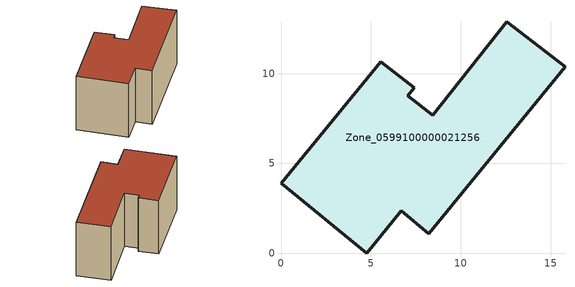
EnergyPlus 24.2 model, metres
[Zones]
Zone_0599100000021256
 floor ground (C_G): 8.43,7.69 12.55,12.89 15.8,10.38 8.23,1.1 6.68,2.37 4.78,0 0,3.9 5.54,10.67 7.42,9.21 7.06,8.77 z0
 wall outside (C_F): 5.54,10.67 0,3.9 4.78,0 6.68,2.37 8.23,1.1 15.8,10.38 12.55,12.89 8.43,7.69 7.06,8.77 7.42,9.21 5.54,10.67 z0:7.46
 roof outside (C_R): 7.06,8.77 7.42,9.21 5.54,10.67 0,3.9 4.78,0 6.68,2.37 8.23,1.1 15.8,10.38 12.55,12.89 8.43,7.69 z7.46
[BUILDING]
Pand.0599100000021256: North Axis=0; Terrain=City; Loads Convergence Tolerance Value=0.04; Temperature Convergence Tolerance Value=0.4; Solar Distribution=FullExterior; Maximum Number of Warmup Days=25; Minimum Number of Warmup Days=1
[Site:Location]
Rotterdam.The.Hague.AP_ZH_NLD Design_Conditions: Latitude=51.96; Longitude=4.45; Time Zone=1; Elevation=-4.5
[SITE:GROUNDTEMPERATURE:BUILDINGSURFACE]
18, 18, 18, 18, 18, 18, 18, 18, 18, 18, 18, 18
[MATERIAL] Thermal Absorptance=0.9; Solar Absorptance=0.7; Visible Absorptance=0.7
Name | Roughness | Thickness | Conductivity | Density | Specific Heat
G.TC.1946-1964 | MediumSmooth | 0.15 | 1 | 540 | 1210
F.TC.1946-1964 | Rough | 0.3 | 0.857143 | 1920 | 840
R.TC.1946-1964 | MediumRough | 0.2 | 0.235294 | 1500 | 1000
[CONSTRUCTION]
C_G: G.TC.1946-1964
C_F: F.TC.1946-1964
C_R: R.TC.1946-1964
[ZONE]
Zone_0599100000021256: Type=1; Multiplier=1; Ceiling Height=Autocalculate; Volume=Autocalculate; Floor Area=autocalculate; Part of Total Floor Area=Yes
[ZONEINFILTRATION:DESIGNFLOWRATE]
Infil_Zone_0599100000021256: Zone or ZoneList or Space or SpaceList=Zone_0599100000021256; Schedule=AlwaysOn; Design Flow Rate Calculation Method=Flow/Area; Flow Rate per Floor Area=0.003; Constant Term Coefficient=1; Temperature Term Coefficient=0; Velocity Term Coefficient=0; Velocity Squared Term Coefficient=0
[HVACTEMPLATE:ZONE:IDEALLOADSAIRSYSTEM]
Zone_0599100000021256: Maximum Heating Supply Air Temperature=50; Minimum Cooling Supply Air Temperature=13; Maximum Heating Supply Air Humidity Ratio=0.0156; Minimum Cooling Supply Air Humidity Ratio=0.0077; Heating Limit=NoLimit; Cooling Limit=NoLimit; Dehumidification Control Type=ConstantSensibleHeatRatio; Cooling Sensible Heat Ratio=0.7; Dehumidification Setpoint=60; Humidification Control Type=None; Humidification Setpoint=30; Outdoor Air Method=None; Outdoor Air Flow Rate per Person=0.00944; Outdoor Air Flow Rate per Zone Floor Area=0; Outdoor Air Flow Rate per Zone=0; Demand Controlled Ventilation Type=None; Outdoor Air Economizer Type=NoEconomizer; Heat Recovery Type=None; Sensible Heat Recovery Effectiveness=0.7; Latent Heat Recovery Effectiveness=0.65
[ZONECONTROL:THERMOSTAT]
ThermostatControl_Zone_0599100000021256: Zone or ZoneList=Zone_0599100000021256; Control Type Schedule=DualSetpointControlType; Control 1=Thermostat_Zone_0599100000021256; Temperature Difference Between Cutout And Setpoint=0
[THERMOSTATSETPOINT:DUALSETPOINT]
Thermostat_Zone_0599100000021256: Heating Setpoint Temperature Schedule=HeatingSetpoint_Zone_0599100000021256; Cooling Setpoint Temperature Schedule=CoolingSetpoint_Zone_0599100000021256
[SCHEDULE:COMPACT]
HeatingSetpoint_Zone_0599100000021256: Through: 12/31, For: AllDays, Until: 24:00, 21
CoolingSetpoint_Zone_0599100000021256: Through: 12/31, For: AllDays, Until: 24:00, 24
DualSetpointControlType: Through: 12/31, For: AllDays, Until: 24:00, 4
AlwaysOn: Through: 12/31, For: AllDays, Until: 24:00, 1
